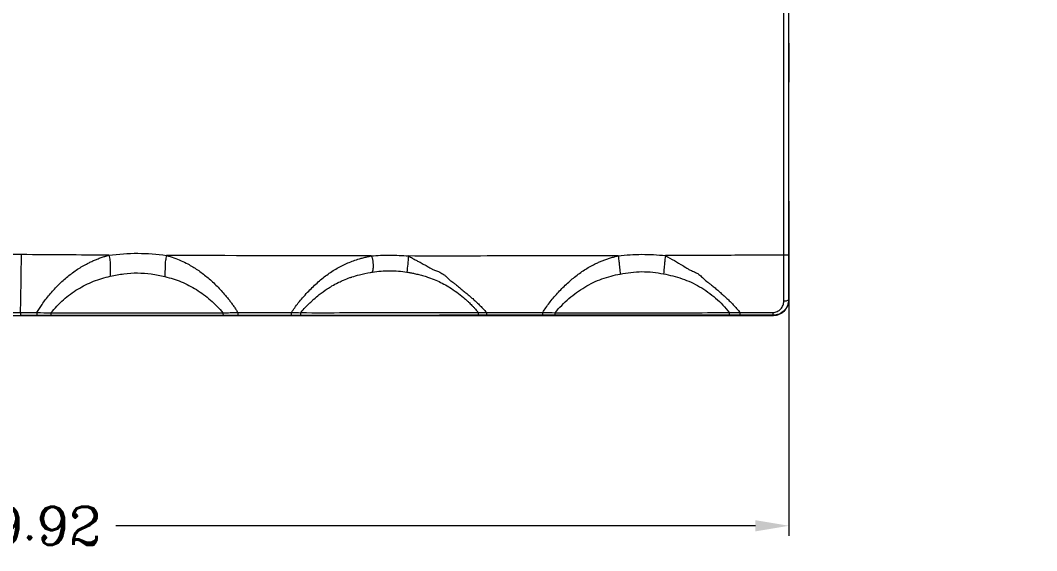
# Model space of a CAD drawing. Header units: millimetres. Extents: x -2408 to -1447, y -915 to -594.
# Drawn here: x -2339.3 to -2272.4, y -744 to -709.1 of the extents above; entities that cross this region are included whole.
import ezdxf

# ---------------------------------------------------------------- set-up
doc = ezdxf.new("R2010")
doc.units = ezdxf.units.MM
doc.layers.get('0').update_dxf_attribs({"linetype": 'CONTINUOUS'})
doc.layers.get('Defpoints').update_dxf_attribs({"linetype": 'CONTINUOUS'})
doc.layers.add('3', color=7, linetype='CONTINUOUS', true_color=0xffffff)
doc.styles.add('ROMANC', font='romanc.shx', dxfattribs={"bigfont": 'gbcbig.shx'})
doc.dimstyles.new('YanXiu', dxfattribs={"dimtxt": 2.5, "dimasz": 2.2, "dimexe": 0.66, "dimexo": 0.66, "dimgap": 0.66, "dimtad": 0, "dimdsep": 46, "dimtxsty": 'ROMANC', "dimcen": 0, "dimclrd": 256, "dimclre": 131, "dimclrt": 42, "dimazin": 2, "dimtfac": 1, "dimtofl": 0, "dimtmove": 0, "dimatfit": 3, "dimfxl": 0, "dimlwd": 5, "dimlwe": 5, "dimarcsym": 0})

# ---------------------------------------------------------------- blocks, each defined once
blk = doc.blocks.new('*D78')
at = {"color": 131, "lineweight": 5}
for p, q in [((1121.553, 645.979), (1121.553, 623.936)), ((1021.633, 641.286), (1021.633, 623.936))]:
    blk.add_line(p, q, dxfattribs=at)
at = {"lineweight": 5}
for p, q in [((1023.833, 624.596), (1065.933, 624.596)), ((1119.353, 624.596), (1077.253, 624.596))]:
    blk.add_line(p, q, dxfattribs=at)
for points in [[(1023.833, 624.963), (1023.833, 624.23), (1021.633, 624.596)], [(1119.353, 624.963), (1119.353, 624.23), (1121.553, 624.596)]]:
    blk.add_solid(points)
at = {"layer": 'Defpoints', "color": 0}
for p in [(1121.553, 646.639, 35), (1021.633, 641.946, 35), (1121.553, 624.596)]:
    blk.add_point(p, dxfattribs=at)
at = {"color": 42, "insert": (1071.593, 624.596), "char_height": 2.5, "attachment_point": 5, "style": 'ROMANC'}
blk.add_mtext('99.92', dxfattribs=at)
blk = doc.blocks.new('*D79')
at = {"color": 131, "lineweight": 5}
for p, q in [((1121.553, 657.045), (1121.553, 677.011)), ((1133.454, 665.505), (1133.454, 677.011))]:
    blk.add_line(p, q, dxfattribs=at)
at = {"lineweight": 5}
for p, q in [((1119.353, 676.351), (1117.153, 676.351)), ((1135.654, 676.351), (1137.854, 676.351))]:
    blk.add_line(p, q, dxfattribs=at)
for points in [[(1119.353, 676.718), (1119.353, 675.985), (1121.553, 676.351)], [(1135.654, 676.718), (1135.654, 675.985), (1133.454, 676.351)]]:
    blk.add_solid(points)
at = {"layer": 'Defpoints', "color": 0}
for p in [(1133.454, 676.351), (1133.454, 664.845, 35), (1121.553, 656.385, 35)]:
    blk.add_point(p, dxfattribs=at)
at = {"color": 42, "insert": (1127.504, 676.351), "char_height": 2.5, "attachment_point": 5, "style": 'ROMANC'}
blk.add_mtext('11.9', dxfattribs=at)

msp = doc.modelspace()

# ---------------------------------------------------------------- linework, layer by layer
at = {"layer": '3', "color": 7, "linetype": 'Continuous', "lineweight": 5}
for centre, major_axis, ratio, start_param, end_param in [((-2289.036, -727.514, 35), (0.3, 0.002), 0.302537, 4.676538, 6.264874), ((-2289.756, -728.242, 35), (0, -0.3), 0.034292, 5.099066, 6.274454)]:
    msp.add_ellipse(centre, major_axis=major_axis, ratio=ratio, start_param=start_param, end_param=end_param, dxfattribs=at)
for points, knots in [([(-2289.055, -724.581, 35), (-2289.055, -724.381, 35), (-2289.055, -724.181, 35), (-2289.055, -723.181, 35), (-2289.055, -722.381, 35), (-2289.055, -718.381, 35), (-2289.055, -715.181, 35), (-2289.055, -708.709, 35), (-2289.055, -705.438, 35), (-2289.055, -702.167, 35)], [0, 0, 0, 0, 0.02677, 0.02677, 0.133849, 0.133849, 0.562165, 0.562165, 1, 1, 1, 1]), ([(-2288.711, -727.527, 35), (-2288.711, -725.318, 35), (-2288.711, -723.108, 35), (-2288.711, -718.332, 35), (-2288.711, -715.766, 35), (-2288.711, -713.2, 35)], [0, 0, 0, 0, 0.462646, 0.462646, 1, 1, 1, 1]), ([(-2338.203, -728.366, 35), (-2338.147, -728.275, 35), (-2338.038, -728.094, 35), (-2337.846, -727.807, 35), (-2337.626, -727.505, 35), (-2337.295, -727.089, 35), (-2336.846, -726.593, 35), (-2336.253, -726.049, 35), (-2335.617, -725.564, 35), (-2335.089, -725.245, 35), (-2334.702, -725.05, 35), (-2334.465, -724.941, 35), (-2334.221, -724.839, 35), (-2333.971, -724.746, 35), (-2333.715, -724.66, 35), (-2333.541, -724.61, 35), (-2333.454, -724.585, 35)], [0, 0, 0, 0, 0.053569, 0.106076, 0.170861, 0.236943, 0.364846, 0.49343, 0.62212, 0.746238, 0.787463, 0.82904, 0.871025, 0.913478, 0.956452, 1, 1, 1, 1]), ([(-2333.454, -724.585, 35), (-2332.822, -724.508, 35), (-2332.191, -724.458, 35), (-2330.929, -724.464, 35), (-2330.299, -724.52, 35), (-2329.668, -724.603, 35)], [0, 0, 0, 0, 0.5, 0.5, 1, 1, 1, 1]), ([(-2333.454, -724.585, 35), (-2333.431, -724.699, 35), (-2333.384, -724.929, 35), (-2333.37, -725.24, 35), (-2333.369, -725.512, 35), (-2333.366, -725.745, 35), (-2333.364, -725.899, 35), (-2333.364, -725.975, 35)], [0, 0, 0, 0, 0.247921, 0.496469, 0.66377, 0.831611, 1, 1, 1, 1]), ([(-2329.668, -724.603, 35), (-2329.694, -724.717, 35), (-2329.745, -724.946, 35), (-2329.761, -725.259, 35), (-2329.764, -725.532, 35), (-2329.769, -725.766, 35), (-2329.773, -725.92, 35), (-2329.775, -725.997, 35)], [0, 0, 0, 0, 0.246271, 0.495844, 0.664101, 0.832202, 1, 1, 1, 1]), ([(-2329.668, -724.603, 35), (-2329.505, -724.653, 35), (-2329.181, -724.753, 35), (-2328.713, -724.943, 35), (-2328.19, -725.196, 35), (-2327.612, -725.547, 35), (-2326.994, -726.016, 35), (-2326.403, -726.553, 35), (-2325.979, -727.01, 35), (-2325.694, -727.349, 35), (-2325.533, -727.552, 35), (-2325.381, -727.755, 35), (-2325.238, -727.957, 35), (-2325.103, -728.159, 35), (-2325.02, -728.294, 35), (-2324.979, -728.361, 35)], [0, 0, 0, 0, 0.082361, 0.163154, 0.242779, 0.362321, 0.488317, 0.617385, 0.749248, 0.792761, 0.835544, 0.877629, 0.919044, 0.959824, 1, 1, 1, 1]), ([(-2316.204, -724.638, 35), (-2316.598, -724.638, 35), (-2321.087, -724.633, 35), (-2325.575, -724.621, 35), (-2329.668, -724.603, 35)], [0, 0, 0, 0, 0.087816, 1, 1, 1, 1]), ([(-2321.446, -728.36, 35), (-2321.377, -728.255, 35), (-2321.236, -728.042, 35), (-2320.989, -727.717, 35), (-2320.706, -727.379, 35), (-2320.302, -726.934, 35), (-2319.782, -726.421, 35), (-2319.134, -725.886, 35), (-2318.456, -725.435, 35), (-2317.856, -725.142, 35), (-2317.359, -724.95, 35), (-2317.021, -724.84, 35), (-2316.72, -724.756, 35), (-2316.462, -724.691, 35), (-2316.29, -724.656, 35), (-2316.204, -724.638, 35)], [0, 0, 0, 0, 0.059335, 0.120582, 0.189236, 0.262534, 0.395335, 0.52043, 0.641289, 0.761081, 0.819854, 0.880741, 0.920793, 0.960531, 1, 1, 1, 1]), ([(-2316.204, -724.638, 35), (-2315.795, -724.603, 35), (-2315.386, -724.58, 35), (-2314.569, -724.581, 35), (-2314.16, -724.604, 35), (-2313.751, -724.64, 35)], [0, 0, 0, 0, 0.5, 0.5, 1, 1, 1, 1]), ([(-2316.204, -724.638, 35), (-2316.187, -724.663, 35), (-2316.154, -724.71, 35), (-2316.127, -724.789, 35), (-2316.112, -724.862, 35), (-2316.1, -724.924, 35), (-2316.094, -724.988, 35), (-2316.088, -725.067, 35), (-2316.072, -725.172, 35), (-2316.06, -725.284, 35), (-2316.062, -725.388, 35), (-2316.088, -725.48, 35), (-2316.103, -725.583, 35), (-2316.11, -725.66, 35), (-2316.113, -725.702, 35)], [0, 0, 0, 0, 0.081191, 0.15605, 0.226592, 0.284194, 0.329116, 0.401291, 0.502025, 0.618871, 0.710855, 0.786843, 0.881293, 1, 1, 1, 1]), ([(-2299.941, -724.625, 35), (-2302.242, -724.631, 35), (-2306.845, -724.64, 35), (-2311.449, -724.642, 35), (-2313.751, -724.64, 35)], [0, 0, 0, 0, 0.500006, 1, 1, 1, 1]), ([(-2313.751, -724.64, 35), (-2313.665, -724.687, 35), (-2313.491, -724.782, 35), (-2313.258, -724.908, 35), (-2313.065, -725.013, 35), (-2312.909, -725.092, 35), (-2312.755, -725.174, 35), (-2312.605, -725.262, 35), (-2312.463, -725.345, 35), (-2312.35, -725.411, 35), (-2312.258, -725.466, 35), (-2312.174, -725.515, 35), (-2312.08, -725.557, 35), (-2311.969, -725.601, 35), (-2311.834, -725.645, 35), (-2311.687, -725.701, 35), (-2311.537, -725.782, 35), (-2311.393, -725.882, 35), (-2311.257, -725.998, 35), (-2311.145, -726.117, 35), (-2311.058, -726.204, 35), (-2311.002, -726.258, 35), (-2310.924, -726.301, 35), (-2310.81, -726.383, 35), (-2310.623, -726.53, 35), (-2310.397, -726.716, 35), (-2310.15, -726.92, 35), (-2309.924, -727.11, 35), (-2309.713, -727.281, 35), (-2309.51, -727.453, 35), (-2309.304, -727.645, 35), (-2309.083, -727.861, 35), (-2308.849, -728.102, 35), (-2308.69, -728.272, 35), (-2308.607, -728.36, 35)], [0, 0, 0, 0, 0.045663, 0.091416, 0.123185, 0.147804, 0.172417, 0.204187, 0.2285, 0.248728, 0.26487, 0.278317, 0.294036, 0.312529, 0.333844, 0.359604, 0.385791, 0.412756, 0.440819, 0.46906, 0.488754, 0.49815, 0.505261, 0.530105, 0.563552, 0.616381, 0.666747, 0.713805, 0.754907, 0.794716, 0.839092, 0.888083, 0.941716, 1, 1, 1, 1]), ([(-2304.908, -728.356, 35), (-2304.841, -728.252, 35), (-2304.704, -728.04, 35), (-2304.473, -727.724, 35), (-2304.219, -727.406, 35), (-2303.854, -726.987, 35), (-2303.37, -726.491, 35), (-2302.748, -725.956, 35), (-2302.098, -725.496, 35), (-2301.565, -725.204, 35), (-2301.177, -725.03, 35), (-2300.941, -724.933, 35), (-2300.699, -724.845, 35), (-2300.452, -724.764, 35), (-2300.199, -724.689, 35), (-2300.027, -724.646, 35), (-2299.941, -724.625, 35)], [0, 0, 0, 0, 0.060875, 0.123739, 0.188726, 0.255962, 0.387911, 0.515291, 0.639662, 0.758688, 0.797912, 0.837467, 0.877405, 0.917775, 0.958625, 1, 1, 1, 1]), ([(-2299.941, -724.625, 35), (-2299.425, -724.568, 35), (-2298.909, -724.531, 35), (-2297.876, -724.528, 35), (-2297.36, -724.562, 35), (-2296.843, -724.615, 35)], [0, 0, 0, 0, 0.5, 0.5, 1, 1, 1, 1]), ([(-2299.941, -724.625, 35), (-2299.93, -724.726, 35), (-2299.908, -724.928, 35), (-2299.879, -725.196, 35), (-2299.853, -725.43, 35), (-2299.83, -725.629, 35), (-2299.816, -725.76, 35), (-2299.808, -725.826, 35)], [0, 0, 0, 0, 0.249991, 0.499982, 0.666655, 0.833327, 1, 1, 1, 1]), ([(-2296.843, -724.615, 35), (-2296.854, -724.716, 35), (-2296.874, -724.918, 35), (-2296.901, -725.186, 35), (-2296.924, -725.42, 35), (-2296.944, -725.62, 35), (-2296.956, -725.751, 35), (-2296.963, -725.817, 35)], [0, 0, 0, 0, 0.2498, 0.499982, 0.666806, 0.833517, 1, 1, 1, 1]), ([(-2289.055, -724.581, 35), (-2289.617, -724.583, 35), (-2290.857, -724.59, 35), (-2292.963, -724.599, 35), (-2294.997, -724.608, 35), (-2296.353, -724.613, 35), (-2296.843, -724.615, 35)], [0, 0, 0, 0, 0.216616, 0.477698, 0.8111, 1, 1, 1, 1]), ([(-2296.843, -724.615, 35), (-2296.644, -724.723, 35), (-2296.256, -724.934, 35), (-2295.827, -725.19, 35), (-2295.557, -725.359, 35), (-2295.438, -725.432, 35), (-2295.34, -725.495, 35), (-2295.241, -725.549, 35), (-2295.125, -725.604, 35), (-2294.99, -725.657, 35), (-2294.849, -725.72, 35), (-2294.712, -725.801, 35), (-2294.579, -725.897, 35), (-2294.452, -726.006, 35), (-2294.347, -726.115, 35), (-2294.266, -726.196, 35), (-2294.212, -726.246, 35), (-2294.138, -726.291, 35), (-2294.023, -726.377, 35), (-2293.844, -726.517, 35), (-2293.628, -726.697, 35), (-2293.412, -726.877, 35), (-2293.2, -727.073, 35), (-2292.995, -727.249, 35), (-2292.781, -727.441, 35), (-2292.579, -727.639, 35), (-2292.367, -727.859, 35), (-2292.145, -728.1, 35), (-2291.997, -728.269, 35), (-2291.92, -728.356, 35)], [0, 0, 0, 0, 0.108285, 0.210737, 0.238211, 0.260361, 0.277218, 0.293944, 0.314307, 0.338366, 0.363027, 0.388207, 0.414153, 0.44109, 0.468095, 0.486952, 0.496002, 0.502936, 0.528354, 0.564634, 0.611824, 0.663313, 0.699674, 0.751345, 0.793343, 0.839167, 0.888867, 0.942474, 1, 1, 1, 1]), ([(-2288.744, -724.581, 35), (-2288.745, -724.581, 35), (-2288.78, -724.581, 35), (-2288.895, -724.581, 35), (-2288.976, -724.581, 35), (-2289.055, -724.581, 35)], [0, 0, 0, 0, 0.5, 0.5, 1, 1, 1, 1]), ([(-2289.046, -727.605, 35), (-2289.049, -727.116, 35), (-2289.051, -726.615, 35), (-2289.054, -725.604, 35), (-2289.055, -725.094, 35), (-2289.055, -724.581, 35)], [0, 0, 0, 0, 0.5, 0.5, 1, 1, 1, 1]), ([(-2288.744, -724.581, 35), (-2288.744, -725.079, 35), (-2288.743, -725.573, 35), (-2288.74, -726.554, 35), (-2288.738, -727.04, 35), (-2288.736, -727.514, 35)], [0, 0, 0, 0, 0.5, 0.5, 1, 1, 1, 1]), ([(-2316.113, -725.702, 35), (-2315.736, -725.644, 35), (-2315.356, -725.606, 35), (-2314.592, -725.607, 35), (-2314.217, -725.646, 35), (-2313.845, -725.704, 35)], [0, 0, 0, 0, 0.5, 0.5, 1, 1, 1, 1]), ([(-2337.268, -728.384, 35), (-2337.026, -728.073, 35), (-2336.749, -727.784, 35), (-2336.152, -727.261, 35), (-2335.833, -727.026, 35), (-2335.166, -726.619, 35), (-2334.822, -726.447, 35), (-2334.109, -726.169, 35), (-2333.738, -726.061, 35), (-2333.364, -725.975, 35)], [0, 0, 0, 0, 0.25, 0.25, 0.5, 0.5, 0.75, 0.75, 1, 1, 1, 1]), ([(-2333.364, -725.975, 35), (-2333.067, -725.909, 35), (-2332.77, -725.854, 35), (-2332.174, -725.775, 35), (-2331.875, -725.752, 35), (-2331.275, -725.756, 35), (-2330.974, -725.782, 35), (-2330.37, -725.868, 35), (-2330.071, -725.926, 35), (-2329.775, -725.997, 35)], [0, 0, 0, 0, 0.25, 0.25, 0.5, 0.5, 0.75, 0.75, 1, 1, 1, 1]), ([(-2329.775, -725.997, 35), (-2329.408, -726.085, 35), (-2329.048, -726.196, 35), (-2328.356, -726.478, 35), (-2328.021, -726.653, 35), (-2327.374, -727.06, 35), (-2327.063, -727.292, 35), (-2326.478, -727.804, 35), (-2326.201, -728.083, 35), (-2325.957, -728.38, 35)], [0, 0, 0, 0, 0.25, 0.25, 0.5, 0.5, 0.75, 0.75, 1, 1, 1, 1]), ([(-2320.83, -728.371, 35), (-2320.82, -728.359, 35), (-2320.727, -728.243, 35), (-2320.532, -728.02, 35), (-2320.274, -727.757, 35), (-2320.084, -727.579, 35), (-2319.883, -727.4, 35), (-2319.575, -727.144, 35), (-2319.173, -726.854, 35), (-2318.755, -726.594, 35), (-2318.504, -726.459, 35), (-2318.346, -726.38, 35), (-2318.229, -726.322, 35), (-2317.983, -726.21, 35), (-2317.713, -726.105, 35), (-2317.536, -726.044, 35), (-2317.496, -726.031, 35), (-2317.481, -726.026, 35), (-2317.309, -725.97, 35), (-2316.9, -725.849, 35), (-2316.447, -725.754, 35), (-2316.159, -725.71, 35), (-2316.116, -725.703, 35), (-2316.113, -725.702, 35)], [0, 0, 0, 0, 0.009029, 0.083223, 0.164502, 0.211321, 0.225402, 0.310924, 0.428445, 0.492534, 0.575889, 0.58158, 0.587079, 0.646215, 0.726652, 0.742182, 0.746632, 0.748741, 0.750639, 0.843966, 0.976808, 0.998357, 1, 1, 1, 1]), ([(-2313.845, -725.704, 35), (-2313.766, -725.717, 35), (-2313.605, -725.742, 35), (-2313.341, -725.795, 35), (-2313.049, -725.863, 35), (-2312.733, -725.949, 35), (-2312.361, -726.068, 35), (-2311.957, -726.223, 35), (-2311.516, -726.432, 35), (-2311.215, -726.601, 35), (-2310.733, -726.898, 35), (-2310.312, -727.207, 35), (-2309.901, -727.571, 35), (-2309.701, -727.762, 35), (-2309.549, -727.915, 35), (-2309.435, -728.038, 35), (-2309.372, -728.107, 35), (-2309.315, -728.17, 35), (-2309.238, -728.26, 35), (-2309.177, -728.334, 35), (-2309.149, -728.369, 35)], [0, 0, 0, 0, 0.043032, 0.087387, 0.144587, 0.204155, 0.263549, 0.354413, 0.436947, 0.526392, 0.540325, 0.742684, 0.808332, 0.840513, 0.894774, 0.927396, 0.933555, 0.946413, 0.975094, 1, 1, 1, 1]), ([(-2304.094, -728.372, 35), (-2303.826, -728.039, 35), (-2303.514, -727.727, 35), (-2302.859, -727.16, 35), (-2302.51, -726.906, 35), (-2301.783, -726.47, 35), (-2301.408, -726.291, 35), (-2300.624, -726.011, 35), (-2300.218, -725.905, 35), (-2299.808, -725.826, 35)], [0, 0, 0, 0, 0.25, 0.25, 0.5, 0.5, 0.75, 0.75, 1, 1, 1, 1]), ([(-2299.808, -725.826, 35), (-2299.344, -725.737, 35), (-2298.873, -725.674, 35), (-2297.909, -725.669, 35), (-2297.434, -725.729, 35), (-2296.963, -725.817, 35)], [0, 0, 0, 0, 0.5, 0.5, 1, 1, 1, 1]), ([(-2296.963, -725.817, 35), (-2296.549, -725.894, 35), (-2296.136, -725.999, 35), (-2295.341, -726.273, 35), (-2294.958, -726.448, 35), (-2294.218, -726.879, 35), (-2293.863, -727.132, 35), (-2293.203, -727.705, 35), (-2292.898, -728.024, 35), (-2292.635, -728.37, 35)], [0, 0, 0, 0, 0.25, 0.25, 0.5, 0.5, 0.75, 0.75, 1, 1, 1, 1]), ([(-2289.765, -728.355, 35), (-2289.664, -728.355, 35), (-2289.566, -728.333, 35), (-2289.388, -728.253, 35), (-2289.309, -728.194, 35), (-2289.179, -728.053, 35), (-2289.13, -727.972, 35), (-2289.062, -727.794, 35), (-2289.045, -727.701, 35), (-2289.046, -727.605, 35)], [0, 0, 0, 0, 0.25, 0.25, 0.5, 0.5, 0.75, 0.75, 1, 1, 1, 1]), ([(-2288.736, -727.514, 35), (-2288.735, -727.649, 35), (-2288.761, -727.78, 35), (-2288.861, -728.027, 35), (-2288.934, -728.14, 35), (-2289.214, -728.426, 35), (-2289.48, -728.542, 35), (-2289.756, -728.542, 35)], [0, 0, 0, 0, 0.25, 0.25, 0.5, 0.5, 1, 1, 1, 1]), ([(-2289.735, -728.552, 35), (-2289.6, -728.552, 35), (-2289.467, -728.526, 35), (-2289.219, -728.423, 35), (-2289.106, -728.347, 35), (-2288.822, -728.063, 35), (-2288.711, -727.798, 35), (-2288.711, -727.527, 35)], [0, 0, 0, 0, 0.25, 0.25, 0.5, 0.5, 1, 1, 1, 1]), ([(-2288.711, -727.527, 35), (-2288.715, -727.525, 35), (-2288.719, -727.523, 35), (-2288.727, -727.519, 35), (-2288.731, -727.517, 35), (-2288.736, -727.514, 35)], [0, 0, 0, 0, 0.473784, 0.473784, 1, 1, 1, 1]), ([(-2344.791, -728.563, 35), (-2335.624, -728.561, 35), (-2326.45, -728.559, 35), (-2308.088, -728.556, 35), (-2298.91, -728.554, 35), (-2289.735, -728.552, 35)], [0, 0, 0, 0, 0.5, 0.5, 1, 1, 1, 1]), ([(-2339.274, -728.366, 35), (-2339.275, -728.42, 35), (-2339.277, -728.468, 35), (-2339.281, -728.533, 35), (-2339.284, -728.551, 35), (-2339.286, -728.552, 35)], [0, 0, 0, 0, 0.5, 0.5, 1, 1, 1, 1]), ([(-2338.203, -728.366, 35), (-2338.203, -728.42, 35), (-2338.205, -728.467, 35), (-2338.209, -728.533, 35), (-2338.211, -728.551, 35), (-2338.214, -728.552, 35)], [0, 0, 0, 0, 0.5, 0.5, 1, 1, 1, 1]), ([(-2337.268, -728.384, 35), (-2337.271, -728.433, 35), (-2337.277, -728.476, 35), (-2337.29, -728.535, 35), (-2337.298, -728.551, 35), (-2337.306, -728.552, 35)], [0, 0, 0, 0, 0.5, 0.5, 1, 1, 1, 1]), ([(-2325.936, -728.549, 35), (-2327.83, -728.551, 35), (-2329.732, -728.553, 35), (-2332.58, -728.553, 35), (-2333.528, -728.553, 35), (-2335.421, -728.553, 35), (-2336.366, -728.552, 35), (-2337.306, -728.552, 35)], [0, 0, 0, 0, 0.5, 0.5, 0.75, 0.75, 1, 1, 1, 1]), ([(-2337.268, -728.384, 35), (-2336.332, -728.386, 35), (-2335.393, -728.386, 35), (-2333.51, -728.386, 35), (-2332.566, -728.386, 35), (-2329.733, -728.385, 35), (-2327.841, -728.385, 35), (-2325.957, -728.38, 35)], [0, 0, 0, 0, 0.25, 0.25, 0.5, 0.5, 1, 1, 1, 1]), ([(-2325.957, -728.38, 35), (-2325.955, -728.43, 35), (-2325.952, -728.473, 35), (-2325.944, -728.533, 35), (-2325.94, -728.549, 35), (-2325.936, -728.549, 35)], [0, 0, 0, 0, 0.5, 0.5, 1, 1, 1, 1]), ([(-2324.979, -728.361, 35), (-2324.979, -728.416, 35), (-2324.98, -728.464, 35), (-2324.982, -728.53, 35), (-2324.983, -728.548, 35), (-2324.984, -728.549, 35)], [0, 0, 0, 0, 0.5, 0.5, 1, 1, 1, 1]), ([(-2321.45, -728.548, 35), (-2321.449, -728.548, 35), (-2321.448, -728.529, 35), (-2321.447, -728.463, 35), (-2321.446, -728.415, 35), (-2321.446, -728.36, 35)], [0, 0, 0, 0, 0.5, 0.5, 1, 1, 1, 1]), ([(-2320.851, -728.548, 35), (-2320.847, -728.548, 35), (-2320.842, -728.53, 35), (-2320.835, -728.468, 35), (-2320.832, -728.423, 35), (-2320.83, -728.372, 35)], [0, 0, 0, 0, 0.5, 0.5, 1, 1, 1, 1]), ([(-2309.131, -728.546, 35), (-2310.107, -728.546, 35), (-2311.083, -728.547, 35), (-2313.037, -728.548, 35), (-2314.015, -728.548, 35), (-2315.969, -728.549, 35), (-2316.947, -728.549, 35), (-2318.9, -728.549, 35), (-2319.876, -728.548, 35), (-2320.851, -728.548, 35)], [0, 0, 0, 0, 0.25, 0.25, 0.5, 0.5, 0.75, 0.75, 1, 1, 1, 1]), ([(-2320.83, -728.371, 35), (-2319.858, -728.373, 35), (-2318.886, -728.372, 35), (-2316.939, -728.371, 35), (-2315.965, -728.371, 35), (-2314.016, -728.37, 35), (-2313.043, -728.37, 35), (-2311.095, -728.37, 35), (-2310.122, -728.37, 35), (-2309.15, -728.369, 35)], [0, 0, 0, 0, 0.25, 0.25, 0.5, 0.5, 0.75, 0.75, 1, 1, 1, 1]), ([(-2309.131, -728.546, 35), (-2309.135, -728.545, 35), (-2309.139, -728.528, 35), (-2309.145, -728.466, 35), (-2309.148, -728.421, 35), (-2309.15, -728.369, 35)], [0, 0, 0, 0, 0.5, 0.5, 1, 1, 1, 1]), ([(-2308.594, -728.545, 35), (-2308.595, -728.545, 35), (-2308.596, -728.527, 35), (-2308.597, -728.461, 35), (-2308.598, -728.413, 35), (-2308.598, -728.358, 35)], [0, 0, 0, 0, 0.5, 0.5, 1, 1, 1, 1]), ([(-2304.905, -728.545, 35), (-2304.905, -728.544, 35), (-2304.906, -728.526, 35), (-2304.907, -728.459, 35), (-2304.907, -728.411, 35), (-2304.908, -728.356, 35)], [0, 0, 0, 0, 0.5, 0.5, 1, 1, 1, 1]), ([(-2304.114, -728.545, 35), (-2304.11, -728.544, 35), (-2304.106, -728.528, 35), (-2304.099, -728.467, 35), (-2304.096, -728.423, 35), (-2304.095, -728.372, 35)], [0, 0, 0, 0, 0.5, 0.5, 1, 1, 1, 1]), ([(-2292.603, -728.543, 35), (-2293.558, -728.544, 35), (-2294.515, -728.544, 35), (-2296.432, -728.545, 35), (-2297.393, -728.546, 35), (-2300.274, -728.546, 35), (-2302.197, -728.546, 35), (-2304.114, -728.545, 35)], [0, 0, 0, 0, 0.25, 0.25, 0.5, 0.5, 1, 1, 1, 1]), ([(-2304.094, -728.372, 35), (-2302.186, -728.375, 35), (-2300.271, -728.372, 35), (-2297.403, -728.372, 35), (-2296.447, -728.372, 35), (-2294.538, -728.372, 35), (-2293.585, -728.372, 35), (-2292.635, -728.37, 35)], [0, 0, 0, 0, 0.5, 0.5, 0.75, 0.75, 1, 1, 1, 1]), ([(-2292.603, -728.543, 35), (-2292.61, -728.542, 35), (-2292.616, -728.526, 35), (-2292.627, -728.465, 35), (-2292.632, -728.421, 35), (-2292.635, -728.37, 35)], [0, 0, 0, 0, 0.5, 0.5, 1, 1, 1, 1]), ([(-2291.907, -728.542, 35), (-2291.909, -728.542, 35), (-2291.912, -728.524, 35), (-2291.916, -728.458, 35), (-2291.917, -728.411, 35), (-2291.918, -728.356, 35)], [0, 0, 0, 0, 0.5, 0.5, 1, 1, 1, 1])]:
    msp.add_open_spline(points, degree=3, knots=knots, dxfattribs=at)
for points in [[(-2288.744, -702.167, 35), (-2288.744, -709.638, 35), (-2288.744, -717.109, 35), (-2288.744, -724.581, 35)], [(-2288.711, -710.617, 35), (-2288.711, -710.118, 35), (-2288.711, -709.618, 35), (-2288.711, -709.119, 35)], [(-2288.711, -710.617, 35), (-2288.711, -711.478, 35), (-2288.711, -712.339, 35), (-2288.711, -713.2, 35)], [(-2339.214, -724.549, 35), (-2339.822, -724.545, 35), (-2341.037, -724.553, 35), (-2342.856, -724.611, 35), (-2344.066, -724.681, 35), (-2344.671, -724.724, 35)], [(-2333.454, -724.585, 35), (-2335.374, -724.575, 35), (-2337.294, -724.563, 35), (-2339.214, -724.549, 35)], [(-2313.751, -724.64, 35), (-2313.782, -724.997, 35), (-2313.814, -725.355, 35), (-2313.845, -725.704, 35)], [(-2344.458, -728.361, 35), (-2342.732, -728.365, 35), (-2341.004, -728.367, 35), (-2339.274, -728.366, 35)], [(-2338.214, -728.552, 35), (-2338.571, -728.552, 35), (-2338.929, -728.552, 35), (-2339.286, -728.552, 35)], [(-2339.274, -728.366, 35), (-2338.917, -728.366, 35), (-2338.56, -728.366, 35), (-2338.203, -728.366, 35)], [(-2337.306, -728.552, 35), (-2337.607, -728.552, 35), (-2337.91, -728.552, 35), (-2338.214, -728.552, 35)], [(-2338.203, -728.366, 35), (-2337.89, -728.371, 35), (-2337.578, -728.377, 35), (-2337.268, -728.384, 35)], [(-2325.957, -728.38, 35), (-2325.631, -728.373, 35), (-2325.305, -728.367, 35), (-2324.979, -728.361, 35)], [(-2324.984, -728.549, 35), (-2325.302, -728.549, 35), (-2325.619, -728.549, 35), (-2325.936, -728.549, 35)], [(-2321.45, -728.548, 35), (-2322.628, -728.548, 35), (-2323.806, -728.549, 35), (-2324.984, -728.549, 35)], [(-2324.979, -728.361, 35), (-2323.801, -728.361, 35), (-2322.623, -728.36, 35), (-2321.446, -728.36, 35)], [(-2320.851, -728.548, 35), (-2321.05, -728.548, 35), (-2321.25, -728.548, 35), (-2321.45, -728.548, 35)], [(-2321.446, -728.36, 35), (-2321.24, -728.364, 35), (-2321.035, -728.367, 35), (-2320.83, -728.372, 35)], [(-2309.149, -728.369, 35), (-2308.968, -728.365, 35), (-2308.786, -728.362, 35), (-2308.604, -728.358, 35)], [(-2308.594, -728.545, 35), (-2308.773, -728.545, 35), (-2308.953, -728.546, 35), (-2309.131, -728.546, 35)], [(-2308.604, -728.357, 35), (-2307.372, -728.357, 35), (-2306.14, -728.357, 35), (-2304.908, -728.356, 35)], [(-2304.905, -728.545, 35), (-2306.134, -728.545, 35), (-2307.364, -728.545, 35), (-2308.594, -728.545, 35)], [(-2304.908, -728.356, 35), (-2304.636, -728.361, 35), (-2304.365, -728.366, 35), (-2304.095, -728.372, 35)], [(-2304.114, -728.545, 35), (-2304.377, -728.545, 35), (-2304.641, -728.545, 35), (-2304.905, -728.545, 35)], [(-2292.635, -728.37, 35), (-2292.397, -728.365, 35), (-2292.159, -728.361, 35), (-2291.92, -728.356, 35)], [(-2291.907, -728.542, 35), (-2292.14, -728.542, 35), (-2292.372, -728.542, 35), (-2292.603, -728.543, 35)], [(-2291.92, -728.355, 35), (-2291.201, -728.355, 35), (-2290.483, -728.355, 35), (-2289.765, -728.355, 35)], [(-2289.756, -728.542, 35), (-2290.473, -728.542, 35), (-2291.19, -728.542, 35), (-2291.907, -728.542, 35)], [(-2289.756, -728.542, 35), (-2289.749, -728.545, 35), (-2289.742, -728.549, 35), (-2289.735, -728.552, 35)]]:
    msp.add_open_spline(points, degree=3, dxfattribs=at)
msp.add_rational_spline([(-2339.274, -728.366, 35), (-2339.243, -727.152, 35), (-2339.223, -725.863, 35), (-2339.214, -724.549, 35)], [1.00908325448, 0.996601001876, 0.996983628573, 1.01023113457], degree=3, dxfattribs=at)

# ---------------------------------------------------------------- dimensions: what is measured, and where the dimension line sits
for base, p1, p2, picture, middle in [((-2276.809, -690.651), (-2288.711, -710.617, 35), (-2276.809, -702.157, 35), '*D79', (-2282.76, -690.651)), ((-2288.711, -742.406), (-2388.631, -725.056, 35), (-2288.711, -720.363, 35), '*D78', (-2338.671, -742.406))]:
    dim = msp.add_linear_dim(base=base, p1=p1, p2=p2, dimstyle='YanXiu')
    dim.commit()
    dim.dimension.update_dxf_attribs({"geometry": picture, "text_midpoint": middle, "insert": (-3410.264, -1367.002)})

doc.saveas('drawing.dxf')
